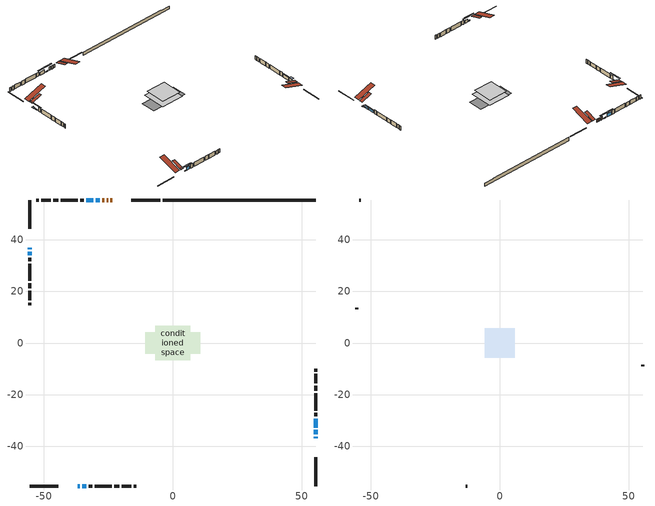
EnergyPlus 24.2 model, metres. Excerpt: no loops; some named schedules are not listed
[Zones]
conditioned space
 floor adiabatic (AdiabaticFloorConstruction): -6.7,-6.7 -6.7,6.7 6.7,6.7 6.7,-6.7 z0.3
 floor foundation (Slab1 construction): -10.64,-4.22 -10.64,4.22 10.64,4.22 10.64,-4.22 z-1.71
 wall outside (RimJoist1 construction): -4.9,55.47 -16.04,55.47 / -55.47,-55.47 -44.33,-55.47 / -55.47,55.47 -55.47,44.33 / 55.47,-55.47 55.47,-44.33 z0.3:0.6
 wall outside (AdiabaticWallConstruction 1): -23.48,55.47 -24.15,55.47 / -25.08,55.47 -25.69,55.47 / -26.61,55.47 -27.41,55.47 z0.3:2.33
 wall outside (AdiabaticWallConstruction): 55.47,-36.89 55.47,-36.38 / -55.47,36.89 -55.47,36.4 z0.3:1.06; -28.33,55.47 -29.86,55.47 / -36.89,-55.47 -36.12,-55.47 / -55.47,35.48 -55.47,33.95 z0.3:0.76; 55.47,-35.45 55.47,-33.72 / 55.47,-32.79 55.47,-29.34 / -35.2,-55.47 -33.47,-55.47 z0.3:2.13; -30.79,55.47 -33.63,55.47 z0.3:2.28
 wall outside (Wall1 construction): -34.56,55.47 -35.83,55.47 / -32.54,-55.47 -31.27,-55.47 / -55.47,33.02 -55.47,31.75 / 55.47,-28.41 55.47,-27.14 z0.3:2.74
 wall outside (Wall2 construction): -36.76,55.47 -43.46,55.47 / -30.34,-55.47 -23.65,-55.47 / -55.47,30.82 -55.47,24.13 / 55.47,-26.21 55.47,-19.52 z0.3:2.74
 wall outside (Wall3 construction): -44.38,55.47 -46.41,55.47 / -22.72,-55.47 -20.69,-55.47 / -55.47,23.2 -55.47,21.17 / 55.47,-18.59 55.47,-16.57 z0.3:2.74
 wall outside (Wall4 construction): -47.34,55.47 -50.98,55.47 / -19.76,-55.47 -16.12,-55.47 / -55.47,20.25 -55.47,16.6 / 55.47,-15.64 55.47,-12 z0.3:2.74
 wall outside (Wall5 construction): -51.91,55.47 -52.96,55.47 / -15.19,-55.47 -14.14,-55.47 / -55.47,15.67 -55.47,14.63 / 55.47,-11.07 55.47,-10.02 z0.3:2.74
 wall foundation (FoundationWall1 construction): -3.97,55.47,-1.71 -3.97,55.47,0.3 49.53,55.47,0.3 49.53,55.47,0.01 55.47,55.47,0.01 55.47,55.47,-1.71
 window (WindowConstruction 4): 55.47,-36.89 55.47,-36.38 z0.3:1.06
 window (WindowConstruction 5): -55.47,36.89 -55.47,36.4 z0.3:1.06
 window (WindowConstruction 6): -28.33,55.47 -29.86,55.47 z0.3:0.76
 window (WindowConstruction 7): -36.89,-55.47 -36.12,-55.47 z0.3:0.76
 window (WindowConstruction 8): -55.47,35.48 -55.47,33.95 z0.3:0.76
 window (WindowConstruction): 55.47,-35.45 55.47,-33.72 z0.3:2.13
 window (WindowConstruction 1): 55.47,-32.79 55.47,-29.34 z0.3:2.13
 window (WindowConstruction 2): -30.79,55.47 -33.63,55.47 z0.3:2.28
 window (WindowConstruction 3): -35.19,-55.47 -33.47,-55.47 z0.3:2.13
 door (Door): -23.48,55.47 -24.15,55.47 z0.3:2.33
 door (Door 1): -25.08,55.47 -25.69,55.47 z0.3:2.33
 door (Door 2): -26.62,55.47 -27.41,55.47 z0.3:2.33
 ceiling adiabatic (AdiabaticFloorConstruction): 6.7,-6.7 6.7,6.7 -6.7,6.7 -6.7,-6.7 z0.3
 roof outside (Roof2 construction): -22.55,55.47,2.74 -22.55,49.14,4.85 -20.88,49.14,4.85 -20.88,55.47,2.74; -37.81,-55.47,2.74 -37.81,-49.14,4.85 -39.48,-49.14,4.85 -39.48,-55.47,2.74; -55.47,37.81,2.74 -49.14,37.81,4.85 -49.14,39.48,4.85 -55.47,39.48,2.74; 55.47,-37.81,2.74 49.14,-37.81,4.85 49.14,-39.48,4.85 55.47,-39.48,2.74
attic - vented
 floor to conditioned space (Floor1 construction Reversed): -5.81,-5.81 -5.81,5.81 5.81,5.81 5.81,-5.81 z2.74
 wall outside (Wall6 construction): -53.89,55.47 -54.54,55.47 / -13.22,-55.47 -12.56,-55.47 / -55.47,13.7 -55.47,13.04 / 55.47,-9.09 55.47,-8.43 z0.3:2.74
 roof outside (Roof1 construction): -19.95,55.47,2.74 -19.95,44.15,6.51 -16.97,44.15,6.51 -16.97,55.47,2.74; -40.41,-55.47,2.74 -40.41,-44.15,6.51 -43.4,-44.15,6.51 -43.4,-55.47,2.74; -55.47,40.41,2.74 -44.15,40.41,6.51 -44.15,43.4,6.51 -55.47,43.4,2.74; 55.47,-40.41,2.74 44.15,-40.41,6.51 44.15,-43.4,6.51 55.47,-43.4,2.74
shading: 55.47,-36.32 55.47,-36.95 56.69,-36.95 56.69,-36.32 z1.12; -55.47,36.25 -55.47,37.04 -56.38,37.04 -56.38,36.25 z1.21; -32.65,55.47 -25.55,55.47 -25.55,55.88 -32.65,55.88 z3.55; -33.33,-55.47 -39.67,-55.47 -39.67,-55.88 -33.33,-55.88 z3.55; -55.47,31.16 -55.47,38.26 -55.88,38.26 -55.88,31.16 z3.55; 55.47,-33.57 55.47,-35.6 56.69,-35.6 56.69,-33.57 z2.28; 55.47,-29.19 55.47,-32.94 55.88,-32.94 55.88,-29.19 z2.28; -34.85,55.47 -29.57,55.47 -29.57,55.88 -34.85,55.88 z3.5; -32.25,-55.47 -36.41,-55.47 -36.41,-55.88 -32.25,-55.88 z3.35
[Building]
Building 1: Terrain=Suburbs
[Site:Location]
Toronto City Centre_ON: Latitude {deg}=43.63; Longitude {deg}=-79.39; Time Zone {hr}=-5; Elevation {m}=77; Keep Site Location Information=Yes
[Site:GroundTemperature:Shallow]
5.01852, 3.26908, 3.12898, 3.95918, 7.29196, 10.6092, 13.4851, 15.3069, 15.4617, 13.9799, 11.1774, 7.9619
[Site:WaterMainsTemperature]
Calculation Method=Schedule; Temperature Schedule=mains temperature schedule
[Material] Roughness=Rough; Thermal Absorptance=0.9
Name | Thickness {m} | Conductivity {W/m-K} | Density {kg/m3} | Specific Heat {J/kg-K} | Solar Absorptance | Visible Absorptance
asphalt or fiberglass shingles | 0.00635 | 0.162714 | 1121.4 | 1465.45 | 0.4 | 0.4
ceiling stud and cavity | 0.1397 | 0.0798161 | 65.682 | 1177.47 | 0.7 | 0.7
concrete 4.0 in. | 0.1016 | 1.803125 | 2242.8 | 837.4 | 0.7 | 0.7
concrete 8.0 in. | 0.2032 | 1.803125 | 2242.8 | 837.4 | 0.7 | 0.7
door material | 0.04445 | 0.053851 | 512.64 | 1214.23 | 0.7 | 0.7
exterior vertical ins | 0.0454343 | 0.029427 | 32.04 | 1214.23 | 0.7 | 0.7
floor covering | 0.0127 | 0.0433444 | 54.468 | 1339.84 | 0.6 | 0.6
floor rigid ins; wall rigid ins | 0.512978 | 0.029427 | 32.04 | 1214.23 | 0.7 | 0.7
floor stud and cavity | 0.1397 | 1.75129 | 37.0049 | 1207.88 | 0.7 | 0.7
furniture material conditioned space 1 | 0.1524 | 0.115458 | 640.8 | 1214.23 | 0.6 | 0.6
gypsum board | 0.0127 | 0.160291 | 801 | 837.4 | 0.6 | 0.6
gypsum board 1 | 0.0127 | 0.160291 | 801 | 837.4 | 0.7 | 0.7
osb sheathing 0.5 in. | 0.0127 | 0.115458 | 512.64 | 1214.23 | 0.7 | 0.7
osb sheathing 0.75 in. | 0.01905 | 0.115458 | 512.64 | 1214.23 | 0.7 | 0.7
osb sheathing 2.0 in. | 0.0508 | 0.115458 | 512.64 | 1214.23 | 0.7 | 0.7
rim joist stud and cavity | 0.0508 | 0.0290657 | 125.044 | 1163.47 | 0.6 | 0.6
roof rigid ins | 0.051816 | 0.029427 | 32.04 | 1214.23 | 0.7 | 0.7
roof stud and cavity | 0.2032 | 0.170765 | 78.34581 | 1123.46 | 0.7 | 0.7
wall stud and cavity | 0.1397 | 0.119486 | 139.0536 | 1170.24 | 0.7 | 0.7
wall stud and cavity 1 | 0.1397 | 0.0984349 | 139.0536 | 1170.24 | 0.7 | 0.7
wall stud and cavity 2 | 0.1397 | 0.105363 | 139.0536 | 1170.24 | 0.7 | 0.7
wall stud and cavity 3 | 0.1397 | 0.0865195 | 139.0536 | 1170.24 | 0.7 | 0.7
wall stud and cavity 4 | 0.1397 | 0.0988026 | 139.0536 | 1170.24 | 0.7 | 0.7
wall stud and cavity 5 | 0.0889 | 6.9971 | 50.32683 | 1063.81 | 0.6 | 0.6
wall stud and cavity 6 | 0.0889 | 0.380278 | 52.3479 | 1209.89 | 0.7 | 0.7
wall stud and cavity 7 | 0.0889 | 0.391764 | 83.0341 | 1211.67 | 0.7 | 0.7
wood siding | 0.0254 | 0.102417 | 544.68 | 1172.36 | 0.4 | 0.4
wood siding 1 | 0.00254 | 0.102417 | 544.68 | 1172.36 | 0.4 | 0.4
wood siding 2; wood siding 3; wood siding 4 | 0.0254 | 0.102417 | 544.68 | 1172.36 | 0.7 | 0.7
[WindowMaterial:SimpleGlazingSystem]
Name | U-Factor {W/m2-K} | Solar Heat Gain Coefficient
WindowMaterial | 5.26578 | 0.65
WindowMaterial 1 | 2.88953 | 0.63
WindowMaterial 2 | 4.09497 | 0.63
WindowMaterial 3 | 4.11825 | 0.62
WindowMaterial 4 | 5.92386 | 0.58
WindowMaterial 5 | 2.75497 | 0.44
[Construction]
AdiabaticFloorConstruction: floor stud and cavity, floor rigid ins, osb sheathing 0.75 in., floor covering
AdiabaticWallConstruction: wood siding 3, wall rigid ins, wall stud and cavity 6, gypsum board
AdiabaticWallConstruction 1: wood siding 4, wall rigid ins, wall stud and cavity 6, gypsum board
Door; Door 1; Door 2: door material
Floor1 construction Reversed: gypsum board, ceiling stud and cavity
FoundationWall1 construction: concrete 8.0 in., gypsum board 1
furniture construction conditioned space 1: furniture material conditioned space 1
PartitionWallConstruction: gypsum board, wall stud and cavity 7, gypsum board
RimJoist1 construction: wood siding 2, osb sheathing 2.0 in., rim joist stud and cavity
Roof1 construction: asphalt or fiberglass shingles
Roof2 construction: asphalt or fiberglass shingles, roof rigid ins, osb sheathing 0.75 in., roof stud and cavity, gypsum board
Slab1 construction: concrete 4.0 in.
Wall1 construction: wood siding, osb sheathing 0.5 in., wall stud and cavity, gypsum board
Wall2 construction: wood siding, osb sheathing 0.5 in., wall stud and cavity 1, gypsum board
Wall3 construction: wood siding, osb sheathing 0.5 in., wall stud and cavity 2, gypsum board
Wall4 construction: wood siding, osb sheathing 0.5 in., wall stud and cavity 3, gypsum board
Wall5 construction: wood siding, osb sheathing 0.5 in., wall stud and cavity 4, gypsum board
Wall6 construction: wood siding 1, wall stud and cavity 5
WindowConstruction; WindowConstruction 1; WindowConstruction 3: WindowMaterial
WindowConstruction 2: WindowMaterial 1
WindowConstruction 4: WindowMaterial 2
WindowConstruction 5: WindowMaterial 3
WindowConstruction 6: WindowMaterial 4
WindowConstruction 7; WindowConstruction 8: WindowMaterial 5
[Zone] Multiplier=1; Part of Total Floor Area=Yes
Name | Volume {m3}
attic - vented | 82.7438
conditioned space | 882.7
[Space]
Name | Zone | Volume {m3}
attic - vented 1 | attic - vented | 82.7438
conditioned space 1 | conditioned space | 882.7
[ZoneInfiltration:EffectiveLeakageArea]
infil attic - vented 1: Zone or Space=attic - vented 1; Schedule=Always On Discrete; Effective Air Leakage Area {cm2}=5687.58; Stack Coefficient=0.000431959; Wind Coefficient=1.40424e-05
[ZoneMixing]
whole house fan mix: Zone or Space=attic - vented; Schedule=Always On Continuous; Design Flow Rate Calculation Method=Flow/Zone; Design Flow Rate {m3/s}=0; Source Zone or Space=conditioned space
[SurfaceProperty:ExposedFoundationPerimeter]
Slab1: Exposed Perimeter Calculation Method=TotalExposedPerimeter; Total Exposed Perimeter {m}=59.437
[InternalMass] Zone or ZoneList=conditioned space; Space or SpaceList=conditioned space 1
Name | Construction | Surface Area {m2}
furniture mass conditioned space 1 | furniture construction conditioned space 1 | 143.76
partition wall mass | PartitionWallConstruction | 359.399
[Lights]
interior lighting: Zone or ZoneList or Space or SpaceList=conditioned space 1; Schedule=interior lighting schedule; Design Level Calculation Method=LightingLevel; Lighting Level {W}=343.2; Return Air Fraction=0; Fraction Radiant=0.6; Fraction Visible=0.2; Fraction Replaceable=1
[People]
occupants: Zone or ZoneList or Space or SpaceList=conditioned space 1; Number of People Schedule=occupants schedule; Number of People Calculation Method=People; Number of People=3; Fraction Radiant=0.314171; Sensible Heat Fraction=0.56303; Activity Level Schedule=occupants activity schedule; Carbon Dioxide Generation Rate {m3/s-W}=0; Enable ASHRAE 55 Comfort Warnings=No; Mean Radiant Temperature Calculation Type=EnclosureAveraged
[ElectricEquipment] Zone or ZoneList or Space or SpaceList=conditioned space 1; Design Level Calculation Method=EquipmentLevel
Name | Schedule | Design Level {W} | Fraction Latent | Fraction Radiant | Fraction Lost
clothes dryer | clothes dryer schedule | 140.772 | 0.015 | 0.081 | 0.85
clothes washer | clothes washer schedule | 32.1985 | 0.03 | 0.162 | 0.7
cooking range | cooking range schedule | 215.147 | 0.08 | 0.432 | 0.2
dishwasher | dishwasher schedule | 66.8632 | 0.3 | 0.18 | 0.4
fridge | fridge schedule | 72.9452 | 0 | 0.6 | 0
mech vent bath fan 0 | mech vent bath fan 0 schedule | 50.2 | 0 | 0 | 1
mech vent bath fan 1 | mech vent bath fan 1 schedule | 50.2 | 0 | 0 | 1
mech vent bath fan 2 | mech vent bath fan 2 schedule | 50.2 | 0 | 0 | 1
mech vent house fan | mech vent house fan schedule | 0 | 0 | 0 | 1
mech vent house fan cfis | mech vent house fan cfis schedule | 0 | 0 | 0 | 0
mech vent range fan 0 | mech vent range fan 0 schedule | 57 | 0 | 0 | 1
mech vent range fan 1 | mech vent range fan 1 schedule | 57 | 0 | 0 | 1
misc plug loads | misc plug loads schedule | 494.7 | 0.045 | 0.513 | 0.1
whole house fan | Always On Discrete | 0 | 0 | 0 | 1
[OtherEquipment] Zone or ZoneList or Space or SpaceList=conditioned space 1; Design Level Calculation Method=EquipmentLevel
Name | Fuel Type | Schedule | Design Level {W} | Fraction Latent | Fraction Radiant | Fraction Lost
clothes dryer 1 | Electricity | clothes dryer schedule | 0 | 0.015 | 0.081 | 0.85
cooking range 1 | Electricity | cooking range schedule | 0 | 0.08 | 0.432 | 0.2
general water use latent | None | general water use schedule | 62.594 | 1 | 0 | 0
general water use sensible | None | general water use schedule | -61.6891 | 0 | 0.6 | 0
mech vent house fan latent load | None | Always On Discrete | 0 | 1 | 0 | 0
mech vent house fan sensible load | None | Always On Discrete | 0 | 0 | 0 | 0
water heater energy adjustment1 | NaturalGas | Always On Discrete | 0.01 | 0 | 0 | 1
[ZoneInfiltration:DesignFlowRate] Zone or ZoneList or Space or SpaceList=conditioned space 1; Schedule=Always On Discrete; Design Flow Rate Calculation Method=Flow/Zone; Design Flow Rate {m3/s}=0
infil flow; natural vent flow; whole house fan flow
[Foundation:Kiva]
Foundation Kiva 1: Initial Indoor Air Temperature {C}=18; Wall Height Above Grade {m}=0.300015; Wall Depth Below Slab {m}=0.2032; Custom Block Material Name 1=exterior vertical ins; Custom Block Depth 1 {m}=2.01; Custom Block X Position 1 {m}=0.2159; Custom Block Z Position 1 {m}=0
[Foundation:Kiva:Settings]
Soil Conductivity {W/m-K}=0.849921; Soil Density {kg/m3}=1842.3; Soil Specific Heat {J/kg-K}=418.7; Ground Solar Absorptivity=0.9; Ground Thermal Absorptivity=0.9; Ground Surface Roughness {m}=0.03; Far-Field Width {m}=40; Deep-Ground Boundary Condition=ZeroFlux; Deep-Ground Depth {m}=40; Minimum Cell Dimension {m}=0.2; Maximum Cell Growth Coefficient=3; Simulation Timestep=Timestep
[Exterior:Lights]
exterior lighting: Schedule=exterior lighting schedule; Design Level {W}=75.6
[Schedule:Constant]
Name | Hourly Value
Always On Continuous; mech vent house fan schedule; mech vent house fan cfis schedule; Always On Discrete | 1
occupants activity schedule | 117.228
fridge schedule | 0
[Schedule:Week:Daily]
interior lighting schedule Week Rule - Jan1-Jan27: interior lighting schedule day, interior lighting schedule day, interior lighting schedule day, interior lighting schedule day, interior lighting schedule day, interior lighting schedule day, interior lighting schedule day, interior lighting schedule default day, interior lighting schedule default day, interior lighting schedule default day, interior lighting schedule default day, interior lighting schedule default day
interior lighting schedule Week Rule - Jan28-Feb3: interior lighting schedule day, interior lighting schedule day, interior lighting schedule day, interior lighting schedule day, interior lighting schedule day 1, interior lighting schedule day 1, interior lighting schedule day 1, interior lighting schedule default day, interior lighting schedule default day, interior lighting schedule default day, interior lighting schedule default day, interior lighting schedule default day
interior lighting schedule Week Rule - Feb4-Feb24: interior lighting schedule day 1, interior lighting schedule day 1, interior lighting schedule day 1, interior lighting schedule day 1, interior lighting schedule day 1, interior lighting schedule day 1, interior lighting schedule day 1, interior lighting schedule default day, interior lighting schedule default day, interior lighting schedule default day, interior lighting schedule default day, interior lighting schedule default day
interior lighting schedule Week Rule - Feb25-Mar3: interior lighting schedule day 1, interior lighting schedule day 1, interior lighting schedule day 1, interior lighting schedule day 1, interior lighting schedule day 2, interior lighting schedule day 2, interior lighting schedule day 2, interior lighting schedule default day, interior lighting schedule default day, interior lighting schedule default day, interior lighting schedule default day, interior lighting schedule default day
interior lighting schedule Week Rule - Mar4-Mar31: interior lighting schedule day 2, interior lighting schedule day 2, interior lighting schedule day 2, interior lighting schedule day 2, interior lighting schedule day 2, interior lighting schedule day 2, interior lighting schedule day 2, interior lighting schedule default day, interior lighting schedule default day, interior lighting schedule default day, interior lighting schedule default day, interior lighting schedule default day
interior lighting schedule Week Rule - Apr1-Apr28: interior lighting schedule day 3, interior lighting schedule day 3, interior lighting schedule day 3, interior lighting schedule day 3, interior lighting schedule day 3, interior lighting schedule day 3, interior lighting schedule day 3, interior lighting schedule default day, interior lighting schedule default day, interior lighting schedule default day, interior lighting schedule default day, interior lighting schedule default day
interior lighting schedule Week Rule - Apr29-May5: interior lighting schedule day 3, interior lighting schedule day 3, interior lighting schedule day 4, interior lighting schedule day 4, interior lighting schedule day 4, interior lighting schedule day 4, interior lighting schedule day 4, interior lighting schedule default day, interior lighting schedule default day, interior lighting schedule default day, interior lighting schedule default day, interior lighting schedule default day
interior lighting schedule Week Rule - May6-May26: interior lighting schedule day 4, interior lighting schedule day 4, interior lighting schedule day 4, interior lighting schedule day 4, interior lighting schedule day 4, interior lighting schedule day 4, interior lighting schedule day 4, interior lighting schedule default day, interior lighting schedule default day, interior lighting schedule default day, interior lighting schedule default day, interior lighting schedule default day
interior lighting schedule Week Rule - May27-Jun2: interior lighting schedule day 4, interior lighting schedule day 4, interior lighting schedule day 4, interior lighting schedule day 4, interior lighting schedule day 4, interior lighting schedule day 5, interior lighting schedule day 5, interior lighting schedule default day, interior lighting schedule default day, interior lighting schedule default day, interior lighting schedule default day, interior lighting schedule default day
interior lighting schedule Week Rule - Jun3-Jun30: interior lighting schedule day 5, interior lighting schedule day 5, interior lighting schedule day 5, interior lighting schedule day 5, interior lighting schedule day 5, interior lighting schedule day 5, interior lighting schedule day 5, interior lighting schedule default day, interior lighting schedule default day, interior lighting schedule default day, interior lighting schedule default day, interior lighting schedule default day
interior lighting schedule Week Rule - Jul1-Jul28: interior lighting schedule day 6, interior lighting schedule day 6, interior lighting schedule day 6, interior lighting schedule day 6, interior lighting schedule day 6, interior lighting schedule day 6, interior lighting schedule day 6, interior lighting schedule default day, interior lighting schedule default day, interior lighting schedule default day, interior lighting schedule default day, interior lighting schedule default day
interior lighting schedule Week Rule - Jul29-Aug4: interior lighting schedule day 6, interior lighting schedule day 6, interior lighting schedule day 6, interior lighting schedule day 7, interior lighting schedule day 7, interior lighting schedule day 7, interior lighting schedule day 7, interior lighting schedule default day, interior lighting schedule default day, interior lighting schedule default day, interior lighting schedule default day, interior lighting schedule default day
interior lighting schedule Week Rule - Aug5-Aug25: interior lighting schedule day 7, interior lighting schedule day 7, interior lighting schedule day 7, interior lighting schedule day 7, interior lighting schedule day 7, interior lighting schedule day 7, interior lighting schedule day 7, interior lighting schedule default day, interior lighting schedule default day, interior lighting schedule default day, interior lighting schedule default day, interior lighting schedule default day
interior lighting schedule Week Rule - Aug26-Sep1: interior lighting schedule day 7, interior lighting schedule day 7, interior lighting schedule day 7, interior lighting schedule day 7, interior lighting schedule day 7, interior lighting schedule day 7, interior lighting schedule day 8, interior lighting schedule default day, interior lighting schedule default day, interior lighting schedule default day, interior lighting schedule default day, interior lighting schedule default day
interior lighting schedule Week Rule - Sep2-Sep29: interior lighting schedule day 8, interior lighting schedule day 8, interior lighting schedule day 8, interior lighting schedule day 8, interior lighting schedule day 8, interior lighting schedule day 8, interior lighting schedule day 8, interior lighting schedule default day, interior lighting schedule default day, interior lighting schedule default day, interior lighting schedule default day, interior lighting schedule default day
interior lighting schedule Week Rule - Sep30-Oct6: interior lighting schedule day 8, interior lighting schedule day 9, interior lighting schedule day 9, interior lighting schedule day 9, interior lighting schedule day 9, interior lighting schedule day 9, interior lighting schedule day 9, interior lighting schedule default day, interior lighting schedule default day, interior lighting schedule default day, interior lighting schedule default day, interior lighting schedule default day
interior lighting schedule Week Rule - Oct7-Oct27: interior lighting schedule day 9, interior lighting schedule day 9, interior lighting schedule day 9, interior lighting schedule day 9, interior lighting schedule day 9, interior lighting schedule day 9, interior lighting schedule day 9, interior lighting schedule default day, interior lighting schedule default day, interior lighting schedule default day, interior lighting schedule default day, interior lighting schedule default day
interior lighting schedule Week Rule - Oct28-Nov3: interior lighting schedule day 9, interior lighting schedule day 9, interior lighting schedule day 9, interior lighting schedule day 9, interior lighting schedule day 10, interior lighting schedule day 10, interior lighting schedule day 10, interior lighting schedule default day, interior lighting schedule default day, interior lighting schedule default day, interior lighting schedule default day, interior lighting schedule default day
interior lighting schedule Week Rule - Nov4-Nov24: interior lighting schedule day 10, interior lighting schedule day 10, interior lighting schedule day 10, interior lighting schedule day 10, interior lighting schedule day 10, interior lighting schedule day 10, interior lighting schedule day 10, interior lighting schedule default day, interior lighting schedule default day, interior lighting schedule default day, interior lighting schedule default day, interior lighting schedule default day
interior lighting schedule Week Rule - Nov25-Dec1: interior lighting schedule day 10, interior lighting schedule day 10, interior lighting schedule day 10, interior lighting schedule day 10, interior lighting schedule day 10, interior lighting schedule day 10, interior lighting schedule day 11, interior lighting schedule default day, interior lighting schedule default day, interior lighting schedule default day, interior lighting schedule default day, interior lighting schedule default day
interior lighting schedule Week Rule - Dec2-Dec31: interior lighting schedule day 11, interior lighting schedule day 11, interior lighting schedule day 11, interior lighting schedule day 11, interior lighting schedule day 11, interior lighting schedule day 11, interior lighting schedule day 11, interior lighting schedule default day, interior lighting schedule default day, interior lighting schedule default day, interior lighting schedule default day, interior lighting schedule default day
occupants schedule Week Rule - Jan1-Dec31: occupants schedule day, occupants schedule day, occupants schedule day, occupants schedule day, occupants schedule day, occupants schedule day, occupants schedule day, occupants schedule default day, occupants schedule default day, occupants schedule default day, occupants schedule default day, occupants schedule default day
clothes dryer schedule Week Rule - Jan1-Dec31: clothes dryer schedule day, clothes dryer schedule day, clothes dryer schedule day, clothes dryer schedule day, clothes dryer schedule day, clothes dryer schedule day, clothes dryer schedule day, clothes dryer schedule default day, clothes dryer schedule default day, clothes dryer schedule default day, clothes dryer schedule default day, clothes dryer schedule default day
clothes washer schedule Week Rule - Jan1-Dec31: clothes washer schedule day, clothes washer schedule day, clothes washer schedule day, clothes washer schedule day, clothes washer schedule day, clothes washer schedule day, clothes washer schedule day, clothes washer schedule default day, clothes washer schedule default day, clothes washer schedule default day, clothes washer schedule default day, clothes washer schedule default day
cooking range schedule Week Rule - Jan1-Dec31: cooking range schedule day, cooking range schedule day, cooking range schedule day, cooking range schedule day, cooking range schedule day, cooking range schedule day, cooking range schedule day, cooking range schedule default day, cooking range schedule default day, cooking range schedule default day, cooking range schedule default day, cooking range schedule default day
dishwasher schedule Week Rule - Jan1-Dec31: dishwasher schedule day, dishwasher schedule day, dishwasher schedule day, dishwasher schedule day, dishwasher schedule day, dishwasher schedule day, dishwasher schedule day, dishwasher schedule default day, dishwasher schedule default day, dishwasher schedule default day, dishwasher schedule default day, dishwasher schedule default day
mech vent bath fan 0 schedule Week Rule - Jan1-Dec31: mech vent bath fan 0 schedule day, mech vent bath fan 0 schedule day, mech vent bath fan 0 schedule day, mech vent bath fan 0 schedule day, mech vent bath fan 0 schedule day, mech vent bath fan 0 schedule day, mech vent bath fan 0 schedule day, mech vent bath fan 0 schedule default day, mech vent bath fan 0 schedule default day, mech vent bath fan 0 schedule default day, mech vent bath fan 0 schedule default day, mech vent bath fan 0 schedule default day
mech vent bath fan 1 schedule Week Rule - Jan1-Dec31: mech vent bath fan 1 schedule day, mech vent bath fan 1 schedule day, mech vent bath fan 1 schedule day, mech vent bath fan 1 schedule day, mech vent bath fan 1 schedule day, mech vent bath fan 1 schedule day, mech vent bath fan 1 schedule day, mech vent bath fan 1 schedule default day, mech vent bath fan 1 schedule default day, mech vent bath fan 1 schedule default day, mech vent bath fan 1 schedule default day, mech vent bath fan 1 schedule default day
mech vent bath fan 2 schedule Week Rule - Jan1-Dec31: mech vent bath fan 2 schedule day, mech vent bath fan 2 schedule day, mech vent bath fan 2 schedule day, mech vent bath fan 2 schedule day, mech vent bath fan 2 schedule day, mech vent bath fan 2 schedule day, mech vent bath fan 2 schedule day, mech vent bath fan 2 schedule default day, mech vent bath fan 2 schedule default day, mech vent bath fan 2 schedule default day, mech vent bath fan 2 schedule default day, mech vent bath fan 2 schedule default day
mech vent range fan 0 schedule Week Rule - Jan1-Dec31: mech vent range fan 0 schedule day, mech vent range fan 0 schedule day, mech vent range fan 0 schedule day, mech vent range fan 0 schedule day, mech vent range fan 0 schedule day, mech vent range fan 0 schedule day, mech vent range fan 0 schedule day, mech vent range fan 0 schedule default day, mech vent range fan 0 schedule default day, mech vent range fan 0 schedule default day, mech vent range fan 0 schedule default day, mech vent range fan 0 schedule default day
mech vent range fan 1 schedule Week Rule - Jan1-Dec31: mech vent range fan 1 schedule day, mech vent range fan 1 schedule day, mech vent range fan 1 schedule day, mech vent range fan 1 schedule day, mech vent range fan 1 schedule day, mech vent range fan 1 schedule day, mech vent range fan 1 schedule day, mech vent range fan 1 schedule default day, mech vent range fan 1 schedule default day, mech vent range fan 1 schedule default day, mech vent range fan 1 schedule default day, mech vent range fan 1 schedule default day
misc plug loads schedule Week Rule - Jan1-Dec31: misc plug loads schedule day, misc plug loads schedule day, misc plug loads schedule day, misc plug loads schedule day, misc plug loads schedule day, misc plug loads schedule day, misc plug loads schedule day, misc plug loads schedule default day, misc plug loads schedule default day, misc plug loads schedule default day, misc plug loads schedule default day, misc plug loads schedule default day
general water use schedule Week Rule - Jan1-Dec31: general water use schedule day, general water use schedule day, general water use schedule day, general water use schedule day, general water use schedule day, general water use schedule day, general water use schedule day, general water use schedule default day, general water use schedule default day, general water use schedule default day, general water use schedule default day, general water use schedule default day
exterior lighting schedule Week Rule - Jan1-Jan27: exterior lighting schedule day, exterior lighting schedule day, exterior lighting schedule day, exterior lighting schedule day, exterior lighting schedule day, exterior lighting schedule day, exterior lighting schedule day, exterior lighting schedule default day, exterior lighting schedule default day, exterior lighting schedule default day, exterior lighting schedule default day, exterior lighting schedule default day
exterior lighting schedule Week Rule - Jan28-Feb3: exterior lighting schedule day, exterior lighting schedule day, exterior lighting schedule day, exterior lighting schedule day, exterior lighting schedule day 1, exterior lighting schedule day 1, exterior lighting schedule day 1, exterior lighting schedule default day, exterior lighting schedule default day, exterior lighting schedule default day, exterior lighting schedule default day, exterior lighting schedule default day
exterior lighting schedule Week Rule - Feb4-Feb24: exterior lighting schedule day 1, exterior lighting schedule day 1, exterior lighting schedule day 1, exterior lighting schedule day 1, exterior lighting schedule day 1, exterior lighting schedule day 1, exterior lighting schedule day 1, exterior lighting schedule default day, exterior lighting schedule default day, exterior lighting schedule default day, exterior lighting schedule default day, exterior lighting schedule default day
exterior lighting schedule Week Rule - Feb25-Mar3: exterior lighting schedule day 1, exterior lighting schedule day 1, exterior lighting schedule day 1, exterior lighting schedule day 1, exterior lighting schedule day 2, exterior lighting schedule day 2, exterior lighting schedule day 2, exterior lighting schedule default day, exterior lighting schedule default day, exterior lighting schedule default day, exterior lighting schedule default day, exterior lighting schedule default day
exterior lighting schedule Week Rule - Mar4-Mar31: exterior lighting schedule day 2, exterior lighting schedule day 2, exterior lighting schedule day 2, exterior lighting schedule day 2, exterior lighting schedule day 2, exterior lighting schedule day 2, exterior lighting schedule day 2, exterior lighting schedule default day, exterior lighting schedule default day, exterior lighting schedule default day, exterior lighting schedule default day, exterior lighting schedule default day
exterior lighting schedule Week Rule - Apr1-Apr28: exterior lighting schedule day 3, exterior lighting schedule day 3, exterior lighting schedule day 3, exterior lighting schedule day 3, exterior lighting schedule day 3, exterior lighting schedule day 3, exterior lighting schedule day 3, exterior lighting schedule default day, exterior lighting schedule default day, exterior lighting schedule default day, exterior lighting schedule default day, exterior lighting schedule default day
exterior lighting schedule Week Rule - Apr29-May5: exterior lighting schedule day 3, exterior lighting schedule day 3, exterior lighting schedule day 4, exterior lighting schedule day 4, exterior lighting schedule day 4, exterior lighting schedule day 4, exterior lighting schedule day 4, exterior lighting schedule default day, exterior lighting schedule default day, exterior lighting schedule default day, exterior lighting schedule default day, exterior lighting schedule default day
exterior lighting schedule Week Rule - May6-May26: exterior lighting schedule day 4, exterior lighting schedule day 4, exterior lighting schedule day 4, exterior lighting schedule day 4, exterior lighting schedule day 4, exterior lighting schedule day 4, exterior lighting schedule day 4, exterior lighting schedule default day, exterior lighting schedule default day, exterior lighting schedule default day, exterior lighting schedule default day, exterior lighting schedule default day
exterior lighting schedule Week Rule - May27-Jun2: exterior lighting schedule day 4, exterior lighting schedule day 4, exterior lighting schedule day 4, exterior lighting schedule day 4, exterior lighting schedule day 4, exterior lighting schedule day 5, exterior lighting schedule day 5, exterior lighting schedule default day, exterior lighting schedule default day, exterior lighting schedule default day, exterior lighting schedule default day, exterior lighting schedule default day
exterior lighting schedule Week Rule - Jun3-Jun30: exterior lighting schedule day 5, exterior lighting schedule day 5, exterior lighting schedule day 5, exterior lighting schedule day 5, exterior lighting schedule day 5, exterior lighting schedule day 5, exterior lighting schedule day 5, exterior lighting schedule default day, exterior lighting schedule default day, exterior lighting schedule default day, exterior lighting schedule default day, exterior lighting schedule default day
exterior lighting schedule Week Rule - Jul1-Jul28: exterior lighting schedule day 6, exterior lighting schedule day 6, exterior lighting schedule day 6, exterior lighting schedule day 6, exterior lighting schedule day 6, exterior lighting schedule day 6, exterior lighting schedule day 6, exterior lighting schedule default day, exterior lighting schedule default day, exterior lighting schedule default day, exterior lighting schedule default day, exterior lighting schedule default day
[Schedule:Year]
interior lighting schedule: interior lighting schedule Week Rule - Jan1-Jan27, 1, 1, 1, 27, interior lighting schedule Week Rule - Jan28-Feb3, 1, 28, 2, 3, interior lighting schedule Week Rule - Feb4-Feb24, 2, 4, 2, 24, interior lighting schedule Week Rule - Feb25-Mar3, 2, 25, 3, 3, interior lighting schedule Week Rule - Mar4-Mar31, 3, 4, 3, 31, interior lighting schedule Week Rule - Apr1-Apr28, 4, 1, 4, 28, interior lighting schedule Week Rule - Apr29-May5, 4, 29, 5, 5, interior lighting schedule Week Rule - May6-May26, 5, 6, 5, 26, interior lighting schedule Week Rule - May27-Jun2, 5, 27, 6, 2, interior lighting schedule Week Rule - Jun3-Jun30, 6, 3, 6, 30, interior lighting schedule Week Rule - Jul1-Jul28, 7, 1, 7, 28, interior lighting schedule Week Rule - Jul29-Aug4, 7, 29, 8, 4, interior lighting schedule Week Rule - Aug5-Aug25, 8, 5, 8, 25, interior lighting schedule Week Rule - Aug26-Sep1, 8, 26, 9, 1, interior lighting schedule Week Rule - Sep2-Sep29, 9, 2, 9, 29, interior lighting schedule Week Rule - Sep30-Oct6, 9, 30, 10, 6, interior lighting schedule Week Rule - Oct7-Oct27, 10, 7, 10, 27, interior lighting schedule Week Rule - Oct28-Nov3, 10, 28, 11, 3, interior lighting schedule Week Rule - Nov4-Nov24, 11, 4, 11, 24, interior lighting schedule Week Rule - Nov25-Dec1, 11, 25, 12, 1, interior lighting schedule Week Rule - Dec2-Dec31, 12, 2, 12, 31
occupants schedule: occupants schedule Week Rule - Jan1-Dec31, 1, 1, 12, 31
clothes dryer schedule: clothes dryer schedule Week Rule - Jan1-Dec31, 1, 1, 12, 31
clothes washer schedule: clothes washer schedule Week Rule - Jan1-Dec31, 1, 1, 12, 31
cooking range schedule: cooking range schedule Week Rule - Jan1-Dec31, 1, 1, 12, 31
dishwasher schedule: dishwasher schedule Week Rule - Jan1-Dec31, 1, 1, 12, 31
mech vent bath fan 0 schedule: mech vent bath fan 0 schedule Week Rule - Jan1-Dec31, 1, 1, 12, 31
mech vent bath fan 1 schedule: mech vent bath fan 1 schedule Week Rule - Jan1-Dec31, 1, 1, 12, 31
mech vent bath fan 2 schedule: mech vent bath fan 2 schedule Week Rule - Jan1-Dec31, 1, 1, 12, 31
mech vent range fan 0 schedule: mech vent range fan 0 schedule Week Rule - Jan1-Dec31, 1, 1, 12, 31
mech vent range fan 1 schedule: mech vent range fan 1 schedule Week Rule - Jan1-Dec31, 1, 1, 12, 31
misc plug loads schedule: misc plug loads schedule Week Rule - Jan1-Dec31, 1, 1, 12, 31
general water use schedule: general water use schedule Week Rule - Jan1-Dec31, 1, 1, 12, 31
exterior lighting schedule: exterior lighting schedule Week Rule - Jan1-Jan27, 1, 1, 1, 27, exterior lighting schedule Week Rule - Jan28-Feb3, 1, 28, 2, 3, exterior lighting schedule Week Rule - Feb4-Feb24, 2, 4, 2, 24, exterior lighting schedule Week Rule - Feb25-Mar3, 2, 25, 3, 3, exterior lighting schedule Week Rule - Mar4-Mar31, 3, 4, 3, 31, exterior lighting schedule Week Rule - Apr1-Apr28, 4, 1, 4, 28, exterior lighting schedule Week Rule - Apr29-May5, 4, 29, 5, 5, exterior lighting schedule Week Rule - May6-May26, 5, 6, 5, 26, exterior lighting schedule Week Rule - May27-Jun2, 5, 27, 6, 2, exterior lighting schedule Week Rule - Jun3-Jun30, 6, 3, 6, 30, exterior lighting schedule Week Rule - Jul1-Jul28, 7, 1, 7, 28, exterior lighting schedule Week Rule - Jul29-Aug4, 7, 29, 8, 4, exterior lighting schedule Week Rule - Aug5-Aug25, 8, 5, 8, 25, exterior lighting schedule Week Rule - Aug26-Sep1, 8, 26, 9, 1, exterior lighting schedule Week Rule - Sep2-Sep29, 9, 2, 9, 29, exterior lighting schedule Week Rule - Sep30-Oct6, 9, 30, 10, 6, exterior lighting schedule Week Rule - Oct7-Oct27, 10, 7, 10, 27, exterior lighting schedule Week Rule - Oct28-Nov3, 10, 28, 11, 3, exterior lighting schedule Week Rule - Nov4-Nov24, 11, 4, 11, 24, exterior lighting schedule Week Rule - Nov25-Dec1, 11, 25, 12, 1, exterior lighting schedule Week Rule - Dec2-Dec31, 12, 2, 12, 31
[Schedule:Compact]
mains temperature schedule: Through: 01/01, For: AllDays, Until: 24:00, 8.80333, Through: 01/02, For: AllDays, Until: 24:00, 8.74333, Through: 01/03, For: AllDays, Until: 24:00, 8.68389, Through: 01/04, For: AllDays, Until: 24:00, 8.62611, Through: 01/05, For: AllDays, Until: 24:00, 8.56944, Through: 01/06, For: AllDays, Until: 24:00, 8.51389, Through: 01/07, For: AllDays, Until: 24:00, 8.45944, Through: 01/08, For: AllDays, Until: 24:00, 8.40611, Through: 01/09, For: AllDays, Until: 24:00, 8.35389, Through: 01/10, For: AllDays, Until: 24:00, 8.30278, Through: 01/11, For: AllDays, Until: 24:00, 8.25333, Through: 01/12, For: AllDays, Until: 24:00, 8.205, Through: 01/13, For: AllDays, Until: 24:00, 8.15778, Through: 01/14, For: AllDays, Until: 24:00, 8.11222, Through: 01/15, For: AllDays, Until: 24:00, 8.06778, Through: 01/16, For: AllDays, Until: 24:00, 8.02444, Through: 01/17, For: AllDays, Until: 24:00, 7.98222, Through: 01/18, For: AllDays, Until: 24:00, 7.94167, Through: 01/19, For: AllDays, Until: 24:00, 7.90222, Through: 01/20, For: AllDays, Until: 24:00, 7.86444, Through: 01/21, For: AllDays, Until: 24:00, 7.82778, Through: 01/22, For: AllDays, Until: 24:00, 7.79278, Through: 01/23, For: AllDays, Until: 24:00, 7.75889, Through: 01/24, For: AllDays, Until: 24:00, 7.72667, Through: 01/25, For: AllDays, Until: 24:00, 7.69556, Through: 01/26, For: AllDays, Until: 24:00, 7.66611, Through: 01/27, For: AllDays, Until: 24:00, 7.63778, Through: 01/28, For: AllDays, Until: 24:00, 7.61111, Through: 01/29, For: AllDays, Until: 24:00, 7.58556, Through: 01/30, For: AllDays, Until: 24:00, 7.56167, Through: 01/31, For: AllDays, Until: 24:00, 7.53944, Through: 02/01, For: AllDays, Until: 24:00, 7.51833, Through: 02/02, For: AllDays, Until: 24:00, 7.49889, Through: 02/03, For: AllDays, Until: 24:00, 7.48111, Through: 02/04, For: AllDays, Until: 24:00, 7.46444, Through: 02/05, For: AllDays, Until: 24:00, 7.44944, Through: 02/06, For: AllDays, Until: 24:00, 7.43556, Through: 02/07, For: AllDays, Until: 24:00, 7.42333, Through: 02/08, For: AllDays, Until: 24:00, 7.41278, Through: 02/09, For: AllDays, Until: 24:00, 7.40389, Through: 02/10, For: AllDays, Until: 24:00, 7.39611, Through: 02/11, For: AllDays, Until: 24:00, 7.39, Through: 02/12, For: AllDays, Until: 24:00, 7.38556, Through: 02/13, For: AllDays, Until: 24:00, 7.38222, Through: 02/14, For: AllDays, Until: 24:00, 7.38056, Through: 02/15, For: AllDays, Until: 24:00, 7.38056, Through: 02/16, For: AllDays, Until: 24:00, 7.38222, Through: 02/17, For: AllDays, Until: 24:00, 7.385, Through: 02/18, For: AllDays, Until: 24:00, 7.38944, Through: 02/19, For: AllDays, Until: 24:00, 7.395, Through: 02/20, For: AllDays, Until: 24:00, 7.40278, Through: 02/21, For: AllDays, Until: 24:00, 7.41167, Through: 02/22, For: AllDays, Until: 24:00, 7.42222, Through: 02/23, For: AllDays, Until: 24:00, 7.43389, Through: 02/24, For: AllDays, Until: 24:00, 7.44722, Through: 02/25, For: AllDays, Until: 24:00, 7.46222, Through: 02/26, For: AllDays, Until: 24:00, 7.47833, Through: 02/27, For: AllDays, Until: 24:00, 7.49611, Through: 02/28, For: AllDays, Until: 24:00, 7.51556, Through: 03/01, For: AllDays, Until: 24:00, 7.53667, Through: 03/02, For: AllDays, Until: 24:00, 7.55889, Through: 03/03, For: AllDays, Until: 24:00, 7.58222, Through: 03/04, For: AllDays, Until: 24:00, 7.60722, Through: 03/05, For: AllDays, Until: 24:00, 7.63389, Through: 03/06, For: AllDays, Until: 24:00, 7.66222, Through: 03/07, For: AllDays, Until: 24:00, 7.69111, Through: 03/08, For: AllDays, Until: 24:00, 7.72222, Through: 03/09, For: AllDays, Until: 24:00, 7.75444, Through: 03/10, For: AllDays, Until: 24:00, 7.78778, Through: 03/11, For: AllDays, Until: 24:00, 7.82278, Through: 03/12, For: AllDays, Until: 24:00, 7.85944, Through: 03/13, For: AllDays, Until: 24:00, 7.89722, Through: 03/14, For: AllDays, Until: 24:00, 7.93611, Through: 03/15, For: AllDays, Until: 24:00, 7.97667, Through: 03/16, For: AllDays, Until: 24:00, 8.01833, Through: 03/17, For: AllDays, Until: 24:00, 8.06167, Through: 03/18, For: AllDays, Until: 24:00, 8.10611, Through: 03/19, For: AllDays, Until: 24:00, 8.15167, Through: 03/20, For: AllDays, Until: 24:00, 8.19833, Through: 03/21, For: AllDays, Until: 24:00, 8.24667, Through: 03/22, For: AllDays, Until: 24:00, 8.29611, Through: 03/23, For: AllDays, Until: 24:00, 8.34667, Through: 03/24, For: AllDays, Until: 24:00, 8.39889, Through: 03/25, For: AllDays, Until: 24:00, 8.45167, Through: 03/26, For: AllDays, Until: 24:00, 8.50611, Through: 03/27, For: AllDays, Until: 24:00, 8.56167, Through: 03/28, For: AllDays, Until: 24:00, 8.61833, Through: 03/29, For: AllDays, Until: 24:00, 8.67611, Through: 03/30, For: AllDays, Until: 24:00, 8.735, Through: 03/31, For: AllDays, Until: 24:00, 8.795, Through: 04/01, For: AllDays, Until: 24:00, 8.85611, Through: 04/02, For: AllDays, Until: 24:00, 8.91833, Through: 04/03, For: AllDays, Until: 24:00, 8.98167, Through: 04/04, For: AllDays, Until: 24:00, 9.04556, Through: 04/05, For: AllDays, Until: 24:00, 9.11111, Through: 04/06, For: AllDays, Until: 24:00, 9.17722, Through: 04/07, For: AllDays, Until: 24:00, 9.24444, Through: 04/08, For: AllDays, Until: 24:00, 9.31222, Through: 04/09, For: AllDays, Until: 24:00, 9.38167, Through: 04/10, For: AllDays, Until: 24:00, 9.45167, Through: 04/11, For: AllDays, Until: 24:00, 9.52222, Through: 04/12, For: AllDays, Until: 24:00, 9.59444, Through: 04/13, For: AllDays, Until: 24:00, 9.66667, Through: 04/14, For: AllDays, Until: 24:00, 9.74, Through: 04/15, For: AllDays, Until: 24:00, 9.81444, Through: 04/16, For: AllDays, Until: 24:00, 9.88944, Through: 04/17, For: AllDays, Until: 24:00, 9.96556, Through: 04/18, For: AllDays, Until: 24:00, 10.0417, Through: 04/19, For: AllDays, Until: 24:00, 10.1189, Through: 04/20, For: AllDays, Until: 24:00, 10.1972, Through: 04/21, For: AllDays, Until: 24:00, 10.2756, Through: 04/22, For: AllDays, Until: 24:00, 10.355, Through: 04/23, For: AllDays, Until: 24:00, 10.435, Through: 04/24, For: AllDays, Until: 24:00, 10.515, Through: 04/25, For: AllDays, Until: 24:00, 10.5961, Through: 04/26, For: AllDays, Until: 24:00, 10.6778, Through: 04/27, For: AllDays, Until: 24:00, 10.76, Through: 04/28, For: AllDays, Until: 24:00, 10.8428, Through: 04/29, For: AllDays, Until: 24:00, 10.9261, Through: 04/30, For: AllDays, Until: 24:00, 11.0094, Through: 05/01, For: AllDays, Until: 24:00, 11.0933, Through: 05/02, For: AllDays, Until: 24:00, 11.1778, Through: 05/03, For: AllDays, Until: 24:00, 11.2628, Through: 05/04, For: AllDays, Until: 24:00, 11.3478, Through: 05/05, For: AllDays, Until: 24:00, 11.4333, Through: 05/06, For: AllDays, Until: 24:00, 11.5189, Through: 05/07, For: AllDays, Until: 24:00, 11.605, Through: 05/08, For: AllDays, Until: 24:00, 11.6917, Through: 05/09, For: AllDays, Until: 24:00, 11.7778, Through: 05/10, For: AllDays, Until: 24:00, 11.865, Through: 05/11, For: AllDays, Until: 24:00, 11.9517, Through: 05/12, For: AllDays, Until: 24:00, 12.0389, Through: 05/13, For: AllDays, Until: 24:00, 12.1261, Through: 05/14, For: AllDays, Until: 24:00, 12.2133, Through: 05/15, For: AllDays, Until: 24:00, 12.3006, Through: 05/16, For: AllDays, Until: 24:00, 12.3883, Through: 05/17, For: AllDays, Until: 24:00, 12.4756, Through: 05/18, For: AllDays, Until: 24:00, 12.5628, Through: 05/19, For: AllDays, Until: 24:00, 12.6506, Through: 05/20, For: AllDays, Until: 24:00, 12.7378, Through: 05/21, For: AllDays, Until: 24:00, 12.825, Through: 05/22, For: AllDays, Until: 24:00, 12.9122, Through: 05/23, For: AllDays, Until: 24:00, 12.9994, Through: 05/24, For: AllDays, Until: 24:00, 13.0861, Through: 05/25, For: AllDays, Until: 24:00, 13.1728, Through: 05/26, For: AllDays, Until: 24:00, 13.2594, Through: 05/27, For: AllDays, Until: 24:00, 13.3456, Through: 05/28, For: AllDays, Until: 24:00, 13.4317, Through: 05/29, For: AllDays, Until: 24:00, 13.5172, Through: 05/30, For: AllDays, Until: 24:00, 13.6028, Through: 05/31, For: AllDays, Until: 24:00, 13.6878, Through: 06/01, For: AllDays, Until: 24:00, 13.7722, Through: 06/02, For: AllDays, Until: 24:00, 13.8567, Through: 06/03, For: AllDays, Until: 24:00, 13.9406, Through: 06/04, For: AllDays, Until: 24:00, 14.0239, Through: 06/05, For: AllDays, Until: 24:00, 14.1067, Through: 06/06, For: AllDays, Until: 24:00, 14.1894, Through: 06/07, For: AllDays, Until: 24:00, 14.2711, Through: 06/08, For: AllDays, Until: 24:00, 14.3528, Through: 06/09, For: AllDays, Until: 24:00, 14.4339, Through: 06/10, For: AllDays, Until: 24:00, 14.5139, Through: 06/11, For: AllDays, Until: 24:00, 14.5939, Through: 06/12, For: AllDays, Until: 24:00, 14.6728, Through: 06/13, For: AllDays, Until: 24:00, 14.7511, Through: 06/14, For: AllDays, Until: 24:00, 14.8289, Through: 06/15, For: AllDays, Until: 24:00, 14.9061, Through: 06/16, For: AllDays, Until: 24:00, 14.9822, Through: 06/17, For: AllDays, Until: 24:00, 15.0578, Through: 06/18, For: AllDays, Until: 24:00, 15.1328, Through: 06/19, For: AllDays, Until: 24:00, 15.2067, Through: 06/20, For: AllDays, Until: 24:00, 15.28, Through: 06/21, For: AllDays, Until: 24:00, 15.3522, Through: 06/22, For: AllDays, Until: 24:00, 15.4239, Through: 06/23, For: AllDays, Until: 24:00, 15.4944, Through: 06/24, For: AllDays, Until: 24:00, 15.5639, Through: 06/25, For: AllDays, Until: 24:00, 15.6328, Through: 06/26, For: AllDays, Until: 24:00, 15.7006, Through: 06/27, For: AllDays, Until: 24:00, 15.7678, Through: 06/28, For: AllDays, Until: 24:00, 15.8333, Through: 06/29, For: AllDays, Until: 24:00, 15.8983, Through: 06/30, For: AllDays, Until: 24:00, 15.9622, Through: 07/01, For: AllDays, Until: 24:00, 16.025, Through: 07/02, For: AllDays, Until: 24:00, 16.0872, Through: 07/03, For: AllDays, Until: 24:00, 16.1478, Through: 07/04, For: AllDays, Until: 24:00, 16.2072, Through: 07/05, For: AllDays, Until: 24:00, 16.2661, Through: 07/06, For: AllDays, Until: 24:00, 16.3233, Through: 07/07, For: AllDays, Until: 24:00, 16.3794, Through: 07/08, For: AllDays, Until: 24:00, 16.435, Through: 07/09, For: AllDays, Until: 24:00, 16.4889, Through: 07/10, For: AllDays, Until: 24:00, 16.5417, Through: 07/11, For: AllDays, Until: 24:00, 16.5928, Through: 07/12, For: AllDays, Until: 24:00, 16.6433, Through: 07/13, For: AllDays, Until: 24:00, 16.6922, Through: 07/14, For: AllDays, Until: 24:00, 16.74, Through: 07/15, For: AllDays, Until: 24:00, 16.7867, Through: 07/16, For: AllDays, Until: 24:00, 16.8322, Through: 07/17, For: AllDays, Until: 24:00, 16.8761, Through: 07/18, For: AllDays, Until: 24:00, 16.9189, Through: 07/19, For: AllDays, Until: 24:00, 16.96, Through: 07/20, For: AllDays, Until: 24:00, 17, Through: 07/21, For: AllDays, Until: 24:00, 17.0389, Through: 07/22, For: AllDays, Until: 24:00, 17.0761, Through: 07/23, For: AllDays, Until: 24:00, 17.1122, Through: 07/24, For: AllDays, Until: 24:00, 17.1467, Through: 07/25, For: AllDays, Until: 24:00, 17.18, Through: 07/26, For: AllDays, Until: 24:00, 17.2117, Through: 07/27, For: AllDays, Until: 24:00, 17.2422, Through: 07/28, For: AllDays, Until: 24:00, 17.2711, Through: 07/29, For: AllDays, Until: 24:00, 17.2983, Through: 07/30, For: AllDays, Until: 24:00, 17.3244, Through: 07/31, For: AllDays, Until: 24:00, 17.3494, Through: 08/01, For: AllDays, Until: 24:00, 17.3728, Through: 08/02, For: AllDays, Until: 24:00, 17.3944, Through: 08/03, For: AllDays, Until: 24:00, 17.4144, Through: 08/04, For: AllDays, Until: 24:00, 17.4333, Through: 08/05, For: AllDays, Until: 24:00, 17.4506, Through: 08/06, For: AllDays, Until: 24:00, 17.4667, Through: 08/07, For: AllDays, Until: 24:00, 17.4811, Through: 08/08, For: AllDays, Until: 24:00, 17.4939, Through: 08/09, For: AllDays, Until: 24:00, 17.5056, Through: 08/10, For: AllDays, Until: 24:00, 17.5156, Through: 08/11, For: AllDays, Until: 24:00, 17.5239, Through: 08/12, For: AllDays, Until: 24:00, 17.5311, Through: 08/13, For: AllDays, Until: 24:00, 17.5361, Through: 08/14, For: AllDays, Until: 24:00, 17.54, Through: 08/15, For: AllDays, Until: 24:00, 17.5428, Through: 08/16, For: AllDays, Until: 24:00, 17.5439, Through: 08/17, For: AllDays, Until: 24:00, 17.5433, Through: 08/18, For: AllDays, Until: 24:00, 17.5411, Through: 08/19, For: AllDays, Until: 24:00, 17.5372, Through: 08/20, For: AllDays, Until: 24:00, 17.5322, Through: 08/21, For: AllDays, Until: 24:00, 17.5256, Through: 08/22, For: AllDays, Until: 24:00, 17.5178, Through: 08/23, For: AllDays, Until: 24:00, 17.5083, Through: 08/24, For: AllDays, Until: 24:00, 17.4972, Through: 08/25, For: AllDays, Until: 24:00, 17.4844, Through: 08/26, For: AllDays, Until: 24:00, 17.4706, Through: 08/27, For: AllDays, Until: 24:00, 17.455, Through: 08/28, For: AllDays, Until: 24:00, 17.4378, Through: 08/29, For: AllDays, Until: 24:00, 17.4194, Through: 08/30, For: AllDays, Until: 24:00, 17.3994, Through: 08/31, For: AllDays, Until: 24:00, 17.3778, Through: 09/01, For: AllDays, Until: 24:00, 17.355, Through: 09/02, For: AllDays, Until: 24:00, 17.3311, Through: 09/03, For: AllDays, Until: 24:00, 17.305, Through: 09/04, For: AllDays, Until: 24:00, 17.2778, Through: 09/05, For: AllDays, Until: 24:00, 17.2494, Through: 09/06, For: AllDays, Until: 24:00, 17.2194, Through: 09/07, For: AllDays, Until: 24:00, 17.1878, Through: 09/08, For: AllDays, Until: 24:00, 17.155, Through: 09/09, For: AllDays, Until: 24:00, 17.1206, Through: 09/10, For: AllDays, Until: 24:00, 17.085, Through: 09/11, For: AllDays, Until: 24:00, 17.0483, Through: 09/12, For: AllDays, Until: 24:00, 17.01, Through: 09/13, For: AllDays, Until: 24:00, 16.97, Through: 09/14, For: AllDays, Until: 24:00, 16.9289, Through: 09/15, For: AllDays, Until: 24:00, 16.8867, Through: 09/16, For: AllDays, Until: 24:00, 16.8428, Through: 09/17, For: AllDays, Until: 24:00, 16.7983, Through: 09/18, For: AllDays, Until: 24:00, 16.7517, Through: 09/19, For: AllDays, Until: 24:00, 16.7044, Through: 09/20, For: AllDays, Until: 24:00, 16.6556, Through: 09/21, For: AllDays, Until: 24:00, 16.6056, Through: 09/22, For: AllDays, Until: 24:00, 16.5544, Through: 09/23, For: AllDays, Until: 24:00, 16.5017, Through: 09/24, For: AllDays, Until: 24:00, 16.4483, Through: 09/25, For: AllDays, Until: 24:00, 16.3933, Through: 09/26, For: AllDays, Until: 24:00, 16.3372, Through: 09/27, For: AllDays, Until: 24:00, 16.2806, Through: 09/28, For: AllDays, Until: 24:00, 16.2222, Through: 09/29, For: AllDays, Until: 24:00, 16.1628, Through: 09/30, For: AllDays, Until: 24:00, 16.1022, Through: 10/01, For: AllDays, Until: 24:00, 16.0406, Through: 10/02, For: AllDays, Until: 24:00, 15.9778, Through: 10/03, For: AllDays, Until: 24:00, 15.9144, Through: 10/04, For: AllDays, Until: 24:00, 15.8494, Through: 10/05, For: AllDays, Until: 24:00, 15.7839, Through: 10/06, For: AllDays, Until: 24:00, 15.7172, Through: 10/07, For: AllDays, Until: 24:00, 15.6494, Through: 10/08, For: AllDays, Until: 24:00, 15.5811, Through: 10/09, For: AllDays, Until: 24:00, 15.5117, Through: 10/10, For: AllDays, Until: 24:00, 15.4411, Through: 10/11, For: AllDays, Until: 24:00, 15.37, Through: 10/12, For: AllDays, Until: 24:00, 15.2978, Through: 10/13, For: AllDays, Until: 24:00, 15.225, Through: 10/14, For: AllDays, Until: 24:00, 15.1511, Through: 10/15, For: AllDays, Until: 24:00, 15.0767, Through: 10/16, For: AllDays, Until: 24:00, 15.0011, Through: 10/17, For: AllDays, Until: 24:00, 14.925, Through: 10/18, For: AllDays, Until: 24:00, 14.8483, Through: 10/19, For: AllDays, Until: 24:00, 14.7706, Through: 10/20, For: AllDays, Until: 24:00, 14.6922, Through: 10/21, For: AllDays, Until: 24:00, 14.6133, Through: 10/22, For: AllDays, Until: 24:00, 14.5339, Through: 10/23, For: AllDays, Until: 24:00, 14.4539, Through: 10/24, For: AllDays, Until: 24:00, 14.3728, Through: 10/25, For: AllDays, Until: 24:00, 14.2917, Through: 10/26, For: AllDays, Until: 24:00, 14.21, Through: 10/27, For: AllDays, Until: 24:00, 14.1272, Through: 10/28, For: AllDays, Until: 24:00, 14.0444, Through: 10/29, For: AllDays, Until: 24:00, 13.9611, Through: 10/30, For: AllDays, Until: 24:00, 13.8772, Through: 10/31, For: AllDays, Until: 24:00, 13.7933, Through: 11/01, For: AllDays, Until: 24:00, 13.7089, Through: 11/02, For: AllDays, Until: 24:00, 13.6239, Through: 11/03, For: AllDays, Until: 24:00, 13.5383, Through: 11/04, For: AllDays, Until: 24:00, 13.4528, Through: 11/05, For: AllDays, Until: 24:00, 13.3667, Through: 11/06, For: AllDays, Until: 24:00, 13.2806, Through: 11/07, For: AllDays, Until: 24:00, 13.1944, Through: 11/08, For: AllDays, Until: 24:00, 13.1078, Through: 11/09, For: AllDays, Until: 24:00, 13.0206, Through: 11/10, For: AllDays, Until: 24:00, 12.9339, Through: 11/11, For: AllDays, Until: 24:00, 12.8467, Through: 11/12, For: AllDays, Until: 24:00, 12.7594, Through: 11/13, For: AllDays, Until: 24:00, 12.6722, Through: 11/14, For: AllDays, Until: 24:00, 12.5844, Through: 11/15, For: AllDays, Until: 24:00, 12.4972, Through: 11/16, For: AllDays, Until: 24:00, 12.41, Through: 11/17, For: AllDays, Until: 24:00, 12.3222, Through: 11/18, For: AllDays, Until: 24:00, 12.235, Through: 11/19, For: AllDays, Until: 24:00, 12.1478, Through: 11/20, For: AllDays, Until: 24:00, 12.0606, Through: 11/21, For: AllDays, Until: 24:00, 11.9733, Through: 11/22, For: AllDays, Until: 24:00, 11.8861, Through: 11/23, For: AllDays, Until: 24:00, 11.7994, Through: 11/24, For: AllDays, Until: 24:00, 11.7128, Through: 11/25, For: AllDays, Until: 24:00, 11.6267, Through: 11/26, For: AllDays, Until: 24:00, 11.5406, Through: 11/27, For: AllDays, Until: 24:00, 11.4544, Through: 11/28, For: AllDays, Until: 24:00, 11.3689, Through: 11/29, For: AllDays, Until: 24:00, 11.2839, Through: 11/30, For: AllDays, Until: 24:00, 11.1989, Through: 12/01, For: AllDays, Until: 24:00, 11.1144, Through: 12/02, For: AllDays, Until: 24:00, 11.03, Through: 12/03, For: AllDays, Until: 24:00, 10.9467, Through: 12/04, For: AllDays, Until: 24:00, 10.8633, Through: 12/05, For: AllDays, Until: 24:00, 10.7806, Through: 12/06, For: AllDays, Until: 24:00, 10.6983, Through: 12/07, For: AllDays, Until: 24:00, 10.6167, Through: 12/08, For: AllDays, Until: 24:00, 10.5356, Through: 12/09, For: AllDays, Until: 24:00, 10.4544, Through: 12/10, For: AllDays, Until: 24:00, 10.3744, Through: 12/11, For: AllDays, Until: 24:00, 10.295, Through: 12/12, For: AllDays, Until: 24:00, 10.2167, Through: 12/13, For: AllDays, Until: 24:00, 10.1383, Through: 12/14, For: AllDays, Until: 24:00, 10.0611, Through: 12/15, For: AllDays, Until: 24:00, 9.98444, Through: 12/16, For: AllDays, Until: 24:00, 9.90833, Through: 12/17, For: AllDays, Until: 24:00, 9.83278, Through: 12/18, For: AllDays, Until: 24:00, 9.75833, Through: 12/19, For: AllDays, Until: 24:00, 9.685, Through: 12/20, For: AllDays, Until: 24:00, 9.61222, Through: 12/21, For: AllDays, Until: 24:00, 9.54, Through: 12/22, For: AllDays, Until: 24:00, 9.46889, Through: 12/23, For: AllDays, Until: 24:00, 9.39889, Through: 12/24, For: AllDays, Until: 24:00, 9.32944, Through: 12/25, For: AllDays, Until: 24:00, 9.26111, Through: 12/26, For: AllDays, Until: 24:00, 9.19389, Through: 12/27, For: AllDays, Until: 24:00, 9.12722, Through: 12/28, For: AllDays, Until: 24:00, 9.06167, Through: 12/29, For: AllDays, Until: 24:00, 8.99722, Through: 12/30, For: AllDays, Until: 24:00, 8.93389, Through: 12/31, For: AllDays, Until: 24:00, 8.87111
